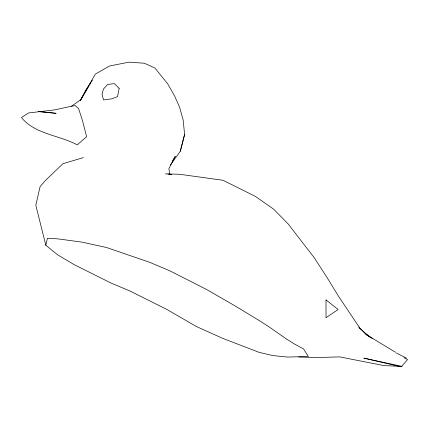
<?xml version="1.0" encoding="UTF-8"?>
<svg xmlns="http://www.w3.org/2000/svg" width="429" height="429" viewBox="0 0 429 429"><rect width="100%" height="100%" fill="white"/><g stroke="black" fill="none" stroke-linecap="round" stroke-linejoin="round"><path stroke-width="0.64" d="M45.817 245.216L47.437 238.293L58.188 238.905L82.03 242.128L106.628 247.538L149.871 262.382L169.83 270.812L206.435 289.393L235.489 306.134L258.623 320.2L267.803 326.024L285.816 338.556L294.777 344.214L303.544 348.916L308.349 356.499L287.634 357.062L272.608 355.55L258.96 352.3L222.978 338.47L196.412 326.533L167.106 309.577L130.212 291.135L110.65 282.861L74.094 264.607L57.47 254.729L45.817 245.216L35.811 205.255L40.095 186.615L45.345 180.545L62.934 163.717L83.398 157.615M92.428 80.078L85.929 89.827L80.175 100.794L95.329 74.11L109.556 65.986L129.113 62.151L144.412 63.24L154.912 68.061L167.632 83.746L174.657 96.096L179.558 107.073L183.151 120.029L184.604 134.475L180.298 151.265L170.393 165.004M180.298 151.265L184.604 134.475M172.217 161.406L175.273 156.306L168.86 168.72L169.83 174.222L171.782 174.415M88.991 85.929L80.867 99.625L71.45 106.236L54.397 109.926L28.523 112.972L21.45 117.573C35.285 134.422 59.073 135.044 77.268 144.889L86.62 136.653L82.545 120.806L78.587 108.58L75.172 105.625L71.45 106.236M89.688 84.786L90.739 83.076M165.267 173.879L179.617 174.276L223.005 180.271L255.244 196.321L273.691 209.191L288.154 223.927L314.291 257.797L327.08 277.552L338.143 295.672L360.178 328.619L368.082 335.966M298.691 357.025L316.377 357.539L339.704 356.89L383.912 365.594L402.123 366.42L363.872 358.129L401.265 366.849L407.55 359.593L404.048 357.781M167.932 174.131L170.592 174.388M396.407 353.051L406.526 358.145M366.934 334.969L395.656 352.348M368.629 336.336L369.723 337.076M364.065 332.459L372.57 338.76M365.481 333.907L367.562 335.553M359.931 328.357L367.599 335.516M358.773 327.306L360.178 328.619M326.024 299.909L326.008 317.744L338.122 309.491L326.024 299.909M119.149 88.283L117.567 96.6L111.974 98.783L103.545 99.946L102.038 94.364L103.427 89.071L107.54 84.497L114.323 83.601L119.149 88.283M56.011 113.31L38.803 111.567L56.011 113.31"/></g></svg>
